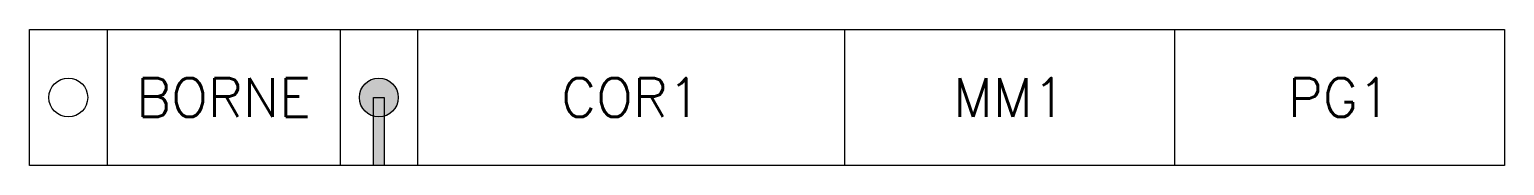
# Model space of a CAD drawing. Header units: millimetres. Extents: x 0 to 76, y -7 to 0.
import ezdxf
from ezdxf.enums import TextEntityAlignment as Align

# ---------------------------------------------------------------- set-up
doc = ezdxf.new("R2010")
doc.units = ezdxf.units.MM
doc.header["$MEASUREMENT"] = 0
doc.layers.get('0').update_dxf_attribs({"linetype": 'CONTINUOUS'})
doc.styles.add('romans', font='romans.shx', dxfattribs={"width": 0.9})

msp = doc.modelspace()

# ---------------------------------------------------------------- hatches: boundary and pattern name
at = {"linetype": 'Continuous'}
h = msp.add_hatch(color=256, dxfattribs=at)
edge = h.paths.add_edge_path()
edge.add_arc((18, -3.5), 1, 0, 360)
msp.add_hatch(color=7, dxfattribs=at).paths.add_polyline_path([(17.725, -3.5), (18.275, -3.5), (18.275, -7), (17.725, -7)])

# ---------------------------------------------------------------- linework, layer by layer
for p, q in [((0, 0), (76, 0)), ((0, -7), (0, 0)), ((76, 0), (76, -7)), ((76, -7), (0, -7))]:
    msp.add_line(p, q, dxfattribs=at)
at = {"color": 7}
msp.add_line((16, 0), (16, -7), dxfattribs=at)
for points in [[(4, 0), (4, -7)], [(20, 0), (20, -7)], [(42, 0), (42, -7)], [(59, 0), (59, -7)]]:
    msp.add_lwpolyline(points, dxfattribs=at)
at = {"linetype": 'Continuous'}
msp.add_lwpolyline([(17.725, -3.5), (18.275, -3.5), (18.275, -7), (17.725, -7)], close=True, dxfattribs=at)
for centre in [(2, -3.5), (18, -3.5)]:
    msp.add_circle(centre, 1, dxfattribs=at)

# ---------------------------------------------------------------- texts
at = {"color": 7, "linetype": 'Continuous', "style": 'romans'}
for tag, p in [('BORNE', (10, -3.5)), ('COR1', (31, -3.5)), ('MM1', (50.5, -3.5)), ('PG1', (67.5, -3.5))]:
    msp.add_attdef(tag, text='', height=2, dxfattribs=at).set_placement(p, align=Align.MIDDLE_CENTER)

doc.saveas('drawing.dxf')
